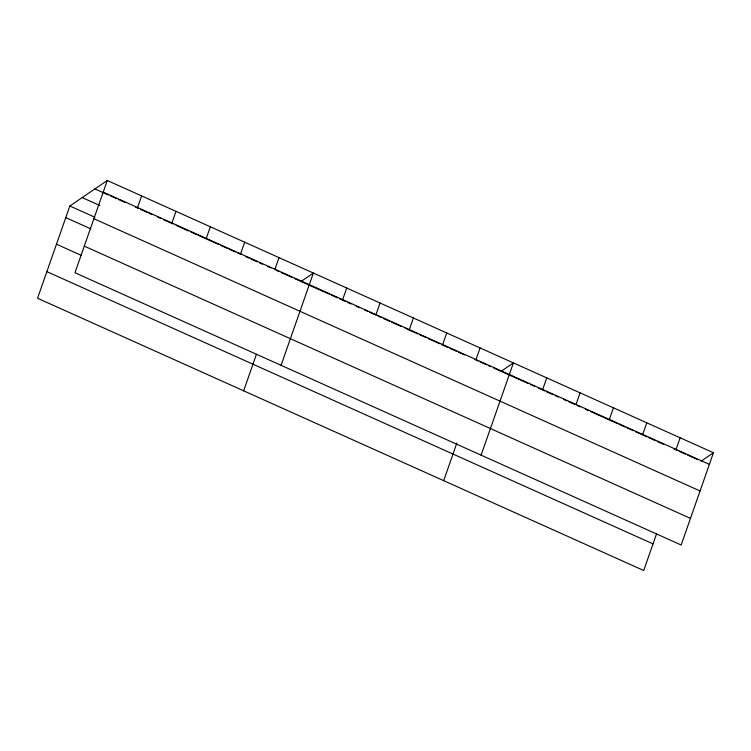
<?xml version="1.0" encoding="UTF-8"?>
<svg xmlns="http://www.w3.org/2000/svg" width="751" height="751" viewBox="0 0 751 751"><rect width="100%" height="100%" fill="white"/><g stroke="black" fill="none" stroke-linecap="round" stroke-linejoin="round"><path stroke-width="1.13" d="M107.28 180.493L74.969 272.744L681.148 545.001L713.45 452.75L107.28 180.493L69.852 205.999L37.55 298.25L643.72 570.507L656.496 534.027M137.564 207.529L141.629 195.927M171.913 222.963L175.978 211.35M206.262 238.386L210.327 226.783M240.611 253.819L244.676 242.207M274.96 269.243L279.025 257.64M243.653 390.811L256.42 354.331M281.071 365.305L313.374 273.064L301.029 281.484M342.653 299.649L346.718 288.037M375.988 314.622L380.053 303.01M409.333 329.595L413.397 317.983M442.668 344.568L446.732 332.965M476.012 359.541L480.077 347.938M443.681 480.659L456.843 443.081M481.109 455.153L513.412 362.911L501.067 371.323L493.773 368.046M542.691 389.487L546.756 377.884M576.026 404.46L580.091 392.857M609.371 419.443L613.436 407.831M642.706 434.416L646.771 422.804M676.05 449.389L680.115 437.777M701.096 461.17L713.45 452.75M103.216 192.106L709.385 464.362M94.926 188.914L108.463 194.988M110.538 195.927L116.79 198.733M118.865 199.663L125.117 202.47M135.518 207.145L138.644 208.553M140.728 209.482L146.971 212.289M149.055 213.228L152.181 214.626M157.381 216.964L160.507 218.363M163.624 219.771L172.993 223.976M176.119 225.375L188.604 230.989M190.688 231.928L196.94 234.725M197.973 235.194L218.794 244.544M220.878 245.483L227.121 248.29M229.205 249.219L235.448 252.026M237.532 252.965L240.658 254.364M245.859 256.701L248.985 258.109M251.059 259.039L257.311 261.846M259.386 262.784L262.512 264.183M267.713 266.521L270.839 267.919M276.049 270.257L279.165 271.665M281.25 272.594L291.66 277.269M294.777 278.677L329.154 294.11M331.238 295.049L337.49 297.856M339.574 298.795L345.826 301.602M347.91 302.54L351.036 303.939M356.246 306.286L359.372 307.685M364.582 310.022L367.708 311.43M369.792 312.369L376.044 315.176M378.128 316.105L381.245 317.513M383.329 318.452L389.581 321.259M391.665 322.188L401.043 326.403M405.211 328.271L417.716 333.895M419.8 334.824L426.052 337.631M428.136 338.57L434.388 341.376M435.43 341.846L439.598 343.714M441.682 344.653L447.925 347.46M450.009 348.398L456.261 351.205M458.345 352.144L464.597 354.951M475.017 359.626L478.143 361.034M480.227 361.963L486.479 364.77M488.563 365.709L490.647 366.648M502.109 371.792L528.15 383.489M530.234 384.428L534.402 386.296M538.57 388.173L544.822 390.98M546.906 391.919L553.158 394.726M555.242 395.655L558.368 397.063M563.579 399.401L566.705 400.809M568.789 401.738L575.031 404.545M577.115 405.484L580.241 406.892M585.451 409.229L588.577 410.628M590.662 411.567L601.082 416.251M602.124 416.711L616.712 423.264M618.796 424.202L625.048 427.009M627.132 427.948L633.384 430.755M635.459 431.694L646.921 436.838M649.005 437.777L655.257 440.584M657.341 441.513L663.593 444.32M674.013 449.004L677.139 450.403M679.223 451.342L685.475 454.148M687.559 455.087L697.979 459.762M82.206 197.588L99.902 205.53M69.852 205.999L94.833 217.217M93.894 218.719L700.063 490.976M65.788 217.612L90.768 228.83M84.29 246.131L690.469 518.387M56.466 244.216L81.455 255.443M46.872 271.637L653.041 543.893"/></g></svg>
